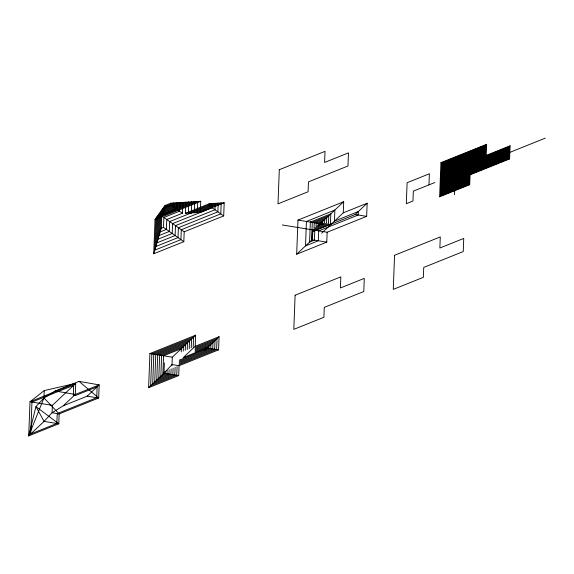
<?xml version="1.0" encoding="UTF-8"?>
<svg xmlns="http://www.w3.org/2000/svg" width="574" height="574" viewBox="0 0 574 574"><rect width="100%" height="100%" fill="white"/><g stroke="black" fill="none" stroke-linecap="round" stroke-linejoin="round"><path stroke-width="0.86" d="M44.241 390.571L43.961 397.954L59.172 413.89L58.792 423.777L28.7 435.867L30.006 401.735L44.241 390.571L75.725 383.367L75.302 394.474L63.327 405.753L52.09 412.742L44.069 421.388L28.7 435.867L35.94 406.6L43.961 397.954L55.197 390.966L79.069 381.373L99.173 384.889L98.671 398.019L59.172 413.89L52.09 412.742L52.37 405.366L75.725 383.367L30.006 401.735L52.37 405.366M195.21 346.301L219.081 336.708L218.579 349.846L179.081 365.71L178.708 375.604L148.616 387.694L149.914 353.562L195.634 335.194L195.21 346.301L183.242 357.573L207.114 347.988M153.724 253.773L161.323 228.23L162.026 209.747L179.827 202.6L179.497 211.189L163.877 217.467L184.197 231.796L183.816 241.683L153.724 253.773L155.023 219.648L165.032 205.506L170.865 203.16L200.742 201.28L200.319 212.387L185.38 213.327L185.804 202.22L160.031 212.574L159.149 235.534L169.301 231.451L169.682 221.564L215.228 203.361L214.985 209.79L175.486 225.654L175.106 235.548L156.982 242.831L158.029 215.401L191.781 201.84L191.357 212.947M162.786 214.69L163.03 208.333L176.842 202.787L176.598 209.144L162.786 214.69L164.96 207.393L165.032 205.506M163.87 211.045L164.028 206.92L173.85 202.974L173.692 207.099M183.816 241.683L163.497 227.361L163.877 217.467M148.616 387.694L163.985 373.215L164.379 362.883M182.403 213.241L182.819 202.407L161.029 211.16L160.239 231.882L166.403 229.406L166.776 219.519L182.403 213.241L170.794 205.054L170.865 203.16M165.125 371.321L165.047 373.387L162.873 374.262L163.576 355.78L181.377 348.626L181.248 351.912M167.12 370.517L166.998 373.703L160.835 376.178L161.624 355.464L183.415 346.71L183.242 351.109M169.115 369.721L168.95 374.018L158.797 378.101L159.672 355.148L185.452 344.787L185.237 350.305M171.109 368.917L170.901 374.341L156.759 380.017L157.721 354.825L187.49 342.872L187.232 349.509M171.956 365.789L172.286 357.186L195.634 335.194M173.104 368.113L172.853 374.657L154.722 381.94L155.769 354.51L189.52 340.949L189.226 348.705M175.099 367.317L174.805 374.973L152.684 383.855L153.818 354.194L191.558 339.033L191.221 347.901M177.086 366.513L176.756 375.288L150.646 385.771L151.866 353.878L193.596 337.117L193.216 347.105M223.695 215.924L224.19 202.794L209.252 203.734L209.18 205.693L223.695 215.924L184.197 231.796M343.274 212.832L367.145 203.239L366.65 216.369L327.151 232.24L326.771 242.128L296.679 254.217L297.978 220.093L343.697 201.725L343.274 212.832L321.598 233.245M296.679 254.217L312.048 239.745L312.349 231.717L355.177 214.511L367.145 203.239M428.965 184.871L429.388 173.764L407.11 182.719L406.306 203.713L412.957 201.036L413.337 191.149L434.827 182.518M486.221 155.403L510.092 145.81L509.59 158.941L470.092 174.812L469.719 184.699L439.627 196.789L440.925 162.664L486.644 144.296L486.221 155.403L474.253 166.675L464.553 165.104M454.522 194.708L454.773 188.064M439.627 196.789L454.995 182.317L455.369 172.43L462.092 166.094M464.639 165.118L461.998 166.18L464.646 165.068M28.7 435.867L43.961 397.954M163.985 373.215L172.006 364.569L179.081 365.71M63.327 405.753L87.198 396.16L99.173 384.889L75.302 394.474L55.197 390.966M318.01 225.919L343.697 201.725M204.337 350.599L219.081 336.708M464.459 165.19L486.644 144.296M474.253 166.675L498.124 157.082L510.092 145.81M164.96 207.393L170.794 205.054M155.023 219.648L200.742 201.28M185.38 213.327L209.252 203.734M200.319 212.387L224.19 202.794M161.323 228.23L163.497 227.361M505.055 154.298L545.3 138.133M195.167 347.421L217.044 338.631L216.628 349.53L179.124 364.598M195.124 348.54L215.006 340.547L214.676 349.214L179.167 363.478M195.081 349.652L212.976 342.47L212.724 348.899L179.21 362.359M195.038 350.771L210.938 344.386L210.773 348.583L179.253 361.24M194.995 351.891L208.9 346.309L208.821 348.26L179.296 360.128M498.124 157.082L509.59 158.941M440.925 162.664L462.185 166.108M455.369 172.43L470.092 174.812M454.995 182.317L469.719 184.699M355.177 214.511L366.65 216.369M297.978 220.093L322.968 224.14M282.221 224.958L327.151 232.24M312.048 239.745L326.771 242.128M205.298 347.693L218.579 349.846M149.914 353.562L172.286 357.186M163.432 373.129L178.708 375.604M87.198 396.16L98.671 398.019L79.069 381.373M31.957 402.051L30.738 433.951L56.84 423.461L57.178 414.686L59.215 412.771L96.719 397.703L97.135 386.804L75.259 395.594L73.307 395.278L73.687 385.29L31.957 402.051M156.028 218.228L154.808 250.128L180.91 239.638L181.291 229.751L220.789 213.88L221.205 202.981L197.334 212.574L197.757 201.467L156.028 218.228M157.025 216.814L155.891 246.476L178.012 237.593L178.392 227.699L217.883 211.835L218.22 203.167L194.342 212.76L194.765 201.653L157.025 216.814M159.027 213.987L158.065 239.179L172.207 233.496L172.58 223.609L212.079 207.738L212.244 203.548L188.365 213.141L188.796 202.034L159.027 213.987M279.301 169.717L277.995 203.849L308.087 191.759L308.468 181.865L347.966 166.001L348.468 152.863L324.597 162.456L325.02 151.349L279.301 169.717M295.115 295.23L293.809 329.361L323.901 317.271L324.281 307.377L363.78 291.513L364.282 278.383L340.411 287.969L340.834 276.862L295.115 295.23M306.437 221.464L305.504 245.909L318.312 240.757L318.692 230.87L358.19 214.999L358.32 211.555L334.448 221.141L334.872 210.034L306.437 221.464M310.34 222.095L309.58 242.07L314.409 240.126L314.789 230.239L330.416 223.96L330.796 213.872L310.34 222.095M312.292 222.411L311.617 240.147L312.457 239.81L312.837 229.923L328.464 223.645L328.759 215.795L312.292 222.411M314.243 222.726L314.028 228.337L326.513 223.329L326.728 217.711L314.243 222.726M316.195 223.042L316.066 226.421L324.561 223.013L324.69 219.634L316.195 223.042M318.147 223.358L318.104 224.506L322.61 222.698L322.653 221.55L318.147 223.358M394.568 255.279L393.262 289.404L423.361 277.314L423.734 267.427L463.232 251.556L463.735 238.425L439.863 248.018L440.287 236.911L394.568 255.279M441.707 162.786L440.437 196.028L468.936 184.577L469.317 174.683L508.815 158.819L509.281 146.578L485.41 156.171L485.834 145.064L441.707 162.786M442.489 162.916L441.255 195.26L468.154 184.448L468.535 174.561L508.033 158.689L508.464 147.346L484.592 156.939L485.016 145.832L442.489 162.916M443.272 163.045L442.066 194.493L467.372 184.326L467.753 174.431L507.251 158.567L507.653 148.114L483.774 157.707L484.198 146.6L443.272 163.045M444.046 163.167L442.884 193.725L466.597 184.197L466.971 174.309L506.469 158.438L506.835 148.881L482.964 158.474L483.387 147.367L444.046 163.167M444.828 163.296L443.695 192.957L465.815 184.067L466.188 174.18L505.687 158.309L506.017 149.649L482.146 159.242L482.569 148.135L444.828 163.296M445.611 163.425L444.513 192.19L465.033 183.945L465.414 174.051L504.912 158.187L505.206 150.417L481.335 160.01L481.758 148.903L445.611 163.425M446.393 163.547L445.331 191.422L464.251 183.816L464.631 173.929L504.13 158.058L504.388 151.184L480.517 160.777L480.94 149.671L446.393 163.547M447.175 163.676L446.142 190.654L463.469 183.687L463.849 173.8L503.348 157.929L503.577 151.952L479.706 161.538L480.129 150.438L447.175 163.676M447.95 163.798L446.959 189.886L462.694 183.565L463.067 173.671L502.566 157.807L502.759 152.72L478.888 162.306L479.312 151.206L447.95 163.798M448.732 163.927L447.77 189.119L461.912 183.436L462.285 173.549L501.784 157.678L501.949 153.488L478.07 163.073L478.501 151.974L448.732 163.927M449.514 164.056L448.588 188.351L461.13 183.314L461.51 173.42L501.009 157.556L501.131 154.255L477.259 163.841L477.683 152.734L449.514 164.056M450.296 164.178L449.399 187.583L460.348 183.185L460.728 173.291L500.227 157.427L500.32 155.023L476.442 164.609L476.865 153.502L450.296 164.178M451.078 164.308L450.217 186.815L459.566 183.056L459.946 173.169L499.445 157.298L499.502 155.791L475.631 165.377L476.054 154.27L451.078 164.308M451.853 164.437L451.028 186.048L458.791 182.934L459.164 173.039L498.663 157.176L498.684 156.559L474.813 166.144L475.236 155.037L451.853 164.437M452.635 164.559L451.846 185.28L458.009 182.805L458.382 172.918L474.009 166.639L474.425 155.805L452.635 164.559M453.417 164.688L452.664 184.512L457.227 182.675L457.607 172.788L473.227 166.51L473.607 156.573L453.417 164.688M454.199 164.817L453.474 183.745L456.445 182.554L456.825 172.659L472.452 166.381L472.797 157.341L454.199 164.817M454.981 164.939L454.292 182.977L455.663 182.424L456.043 172.537L471.67 166.259L471.979 158.108L454.981 164.939M455.756 165.068L455.483 172.322L470.888 166.13L471.168 158.876L455.756 165.068M456.538 165.19L456.294 171.554L470.106 166.008L470.35 159.644L456.538 165.19M457.32 165.319L457.112 170.787L469.324 165.879L469.532 160.411L457.32 165.319M458.102 165.448L457.93 170.019L468.549 165.75L468.721 161.179L458.102 165.448M458.884 165.57L458.741 169.251L467.767 165.628L467.903 161.947L458.884 165.57M459.659 165.699L459.559 168.483L466.985 165.499L467.093 162.715L459.659 165.699M460.441 165.829L460.37 167.716L466.203 165.369L466.275 163.482L460.441 165.829M461.223 165.951L461.187 166.948L465.421 165.247L465.464 164.25L461.223 165.951M58.792 423.777L44.069 421.388L35.94 406.6L58.792 423.777"/></g></svg>
